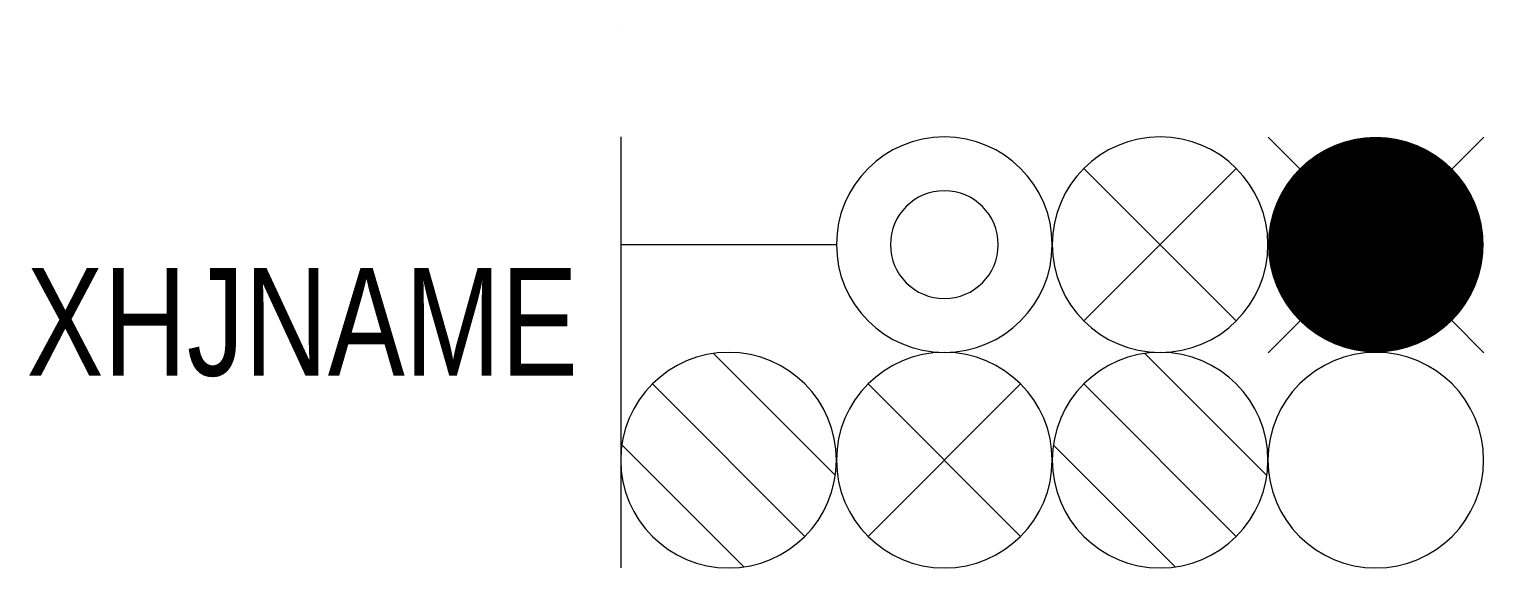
# Model space of a CAD drawing. Header units: millimetres. Extents: x -11 to 16, y -10 to 0.
import ezdxf
from ezdxf.enums import TextEntityAlignment as Align

# ---------------------------------------------------------------- set-up
doc = ezdxf.new("R2010")
doc.units = ezdxf.units.MM
doc.header["$MEASUREMENT"] = 0

msp = doc.modelspace()

# ---------------------------------------------------------------- linework, layer by layer
msp.add_line((0, 0.001), (0, -0.001))
at = {"color": 7}
for points in [[(0, -2), (0, -10)], [(8.586, -2.586), (11.414, -5.414)], [(8.586, -5.414), (11.414, -2.586)], [(0, -4), (4, -4)], [(4.586, -9.414), (7.414, -6.586)], [(4.586, -6.586), (7.414, -9.414)]]:
    msp.add_lwpolyline(points, dxfattribs=at)
for points in [[(4, -4, 1), (8, -4, 1)], [(8, -4, 1), (12, -4, 1)], [(5, -4, 1), (7, -4, 1)], [(4, -8, 1), (8, -8, 1)]]:
    msp.add_lwpolyline(points, format="xyb", close=True, dxfattribs=at)
at = {"color": 1, "const_width": 2}
msp.add_lwpolyline([(13, -4, -1), (15, -4, -1)], format="xyb", close=True, dxfattribs=at)
at = {"color": 1}
for points in [[(12.005, -2.005), (12.586, -2.586)], [(15.419, -2.591), (16.005, -2.005)], [(12.005, -6.005), (12.591, -5.419)], [(15.414, -5.414), (16.005, -6.005)]]:
    msp.add_lwpolyline(points, dxfattribs=at)
at = {"color": 2}
for points in [[(0, -8, 1), (4, -8, 1)], [(8, -8, 1), (12, -8, 1)]]:
    msp.add_lwpolyline(points, format="xyb", close=True, dxfattribs=at)
for points in [[(1.717, -6.02), (3.98, -8.283)], [(9.717, -6.02), (11.98, -8.283)], [(0.586, -6.586), (3.414, -9.414)], [(8.586, -6.586), (11.414, -9.414)], [(0.02, -7.717), (2.283, -9.98)], [(8.02, -7.717), (10.283, -9.98)]]:
    msp.add_lwpolyline(points, dxfattribs=at)
at = {"color": 3}
msp.add_lwpolyline([(12, -8, 1), (16, -8, 1)], format="xyb", close=True, dxfattribs=at)

# ---------------------------------------------------------------- texts
at = {"width": 0.8}
msp.add_attdef('XHJNAME', text='XN', height=2, dxfattribs=at).set_placement((-0.795, -6.432), align=Align.RIGHT)

doc.saveas('drawing.dxf')
